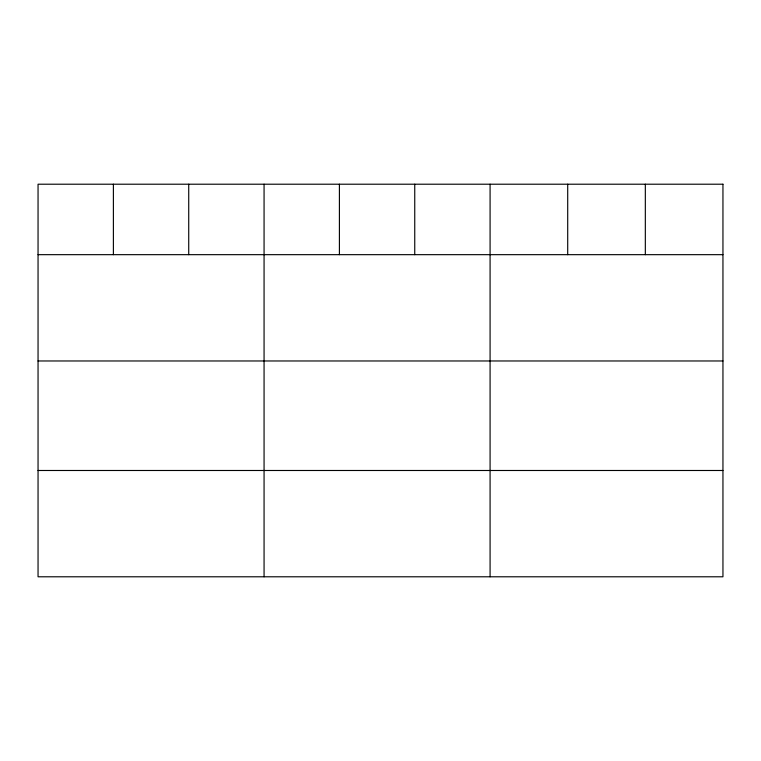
<?xml version="1.0" encoding="UTF-8"?>
<svg xmlns="http://www.w3.org/2000/svg" width="761" height="761" viewBox="0 0 761 761"><rect width="100%" height="100%" fill="white"/><g stroke="black" fill="none" stroke-linecap="round" stroke-linejoin="round"><path stroke-width="1.14" d="M38.05 254.669L722.95 254.669M38.05 360.971L722.95 360.971M38.05 470.488L722.95 470.488M645.328 184.21L645.328 254.669M567.706 184.21L567.706 254.669M490.084 184.21L490.084 576.79M414.745 184.21L414.745 254.669M339.406 184.21L339.406 254.669M264.067 184.21L264.067 576.79M188.728 184.21L188.728 254.669M113.389 184.21L113.389 254.669M722.95 184.21L38.05 184.21L38.05 576.79L722.95 576.79L722.95 184.21"/></g></svg>
